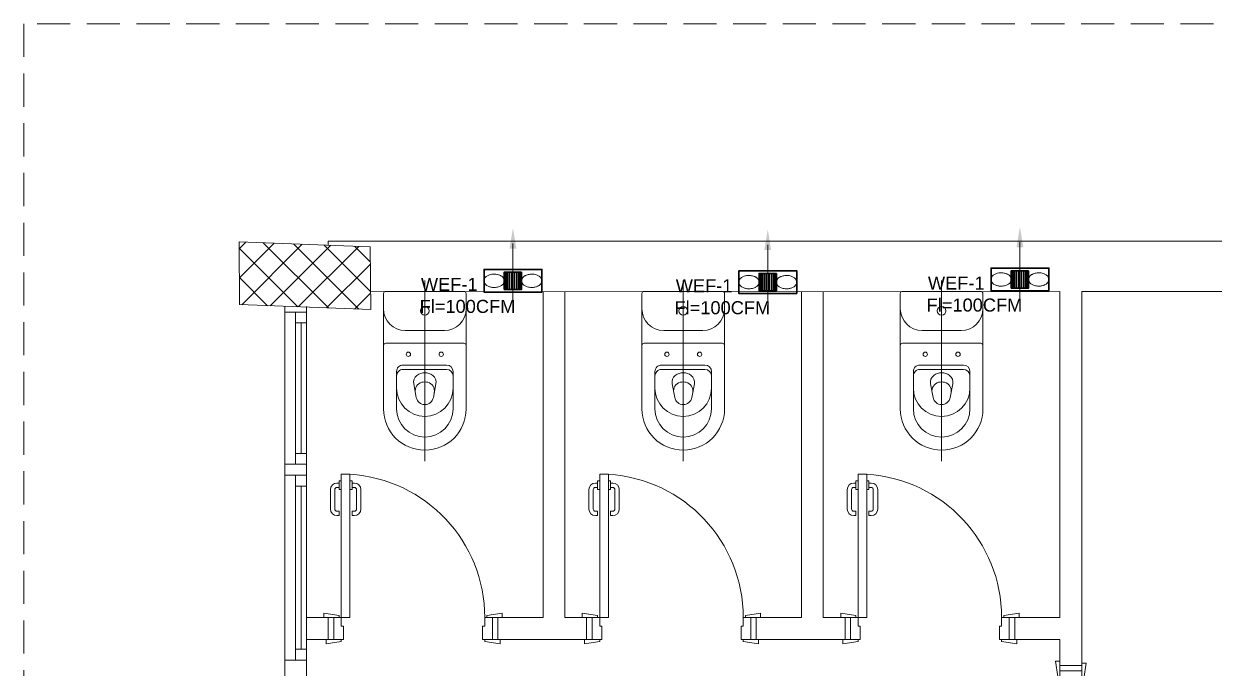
# Model space of a CAD drawing. Header units: millimetres. Extents: x -160614 to 59925, y -157025 to 0.
# Drawn here: x -74742 to -69268, y -96155 to -93193 of the extents above; entities that cross this region are included whole.
import ezdxf

# ---------------------------------------------------------------- set-up
doc = ezdxf.new("R2010")
doc.units = ezdxf.units.MM
doc.header["$LTSCALE"] = 8
doc.linetypes.add('DASHED2', pattern=[9.525, 6.35, -3.175])
doc.linetypes.add('HIDDEN', pattern=[9.525, 6.35, -3.175])
for name, color, linetype, lineweight in [('72_EGR_EQP_TAG', 9, 'Continuous', 5), ('Aluminum', 9, 'Continuous', 5), ('C-HYDR-CTCH', 9, 'Continuous', 5), ('Hatch', 9, 'Continuous', 5), ('Proj', 9, 'Continuous', 5), ('SANIT', 9, 'Continuous', 5), ('Structure', 9, 'Continuous', 5), ('Walls', 9, 'Continuous', 5), ('Wooden Joinery', 9, 'Continuous', 5)]:
    doc.layers.add(name, color=color, linetype=linetype, lineweight=lineweight)
for name, color, linetype in [('A-EXH', 1, 'Continuous'), ('MC-EX-EQPM', 2, 'Continuous'), ('MC-EX-EQPM-texts', 2, 'Continuous')]:
    doc.layers.add(name, color=color, linetype=linetype)
doc.styles.add('ARIAL', font='arial.ttf')

# ---------------------------------------------------------------- blocks, each defined once
blk = doc.blocks.new('*U156')
at = {"layer": 'MC-EX-EQPM', "lineweight": 9}
blk.add_hatch(color=15, dxfattribs=at).paths.add_polyline_path([(15.7, 160.3), (-15.7, 160.3), (0, 254.8)], flags=0)
at = {"layer": 'MC-EX-EQPM', "color": 15, "lineweight": 9}
blk.add_line((0, 183.8), (0, -132.9), dxfattribs=at)
at = {"layer": 'MC-EX-EQPM', "color": 2, "linetype": 'DASHED2', "lineweight": 30, "ltscale": 2.5}
for p, q in [((-32.6, 52.3), (-32.6, -27.5)), ((-26.4, 52.3), (-26.4, -27.5)), ((-17.2, 52.3), (-17.2, -27.5)), ((-6.9, 52.3), (-6.9, -27.5)), ((6.9, 52.3), (6.9, -27.5)), ((17.2, 52.3), (17.2, -27.5)), ((26.4, 52.3), (26.4, -27.5)), ((32.6, 52.3), (32.6, -27.5))]:
    blk.add_line(p, q, dxfattribs=at)
at = {"layer": 'MC-EX-EQPM', "color": 5, "lineweight": 30, "ltscale": 2.5}
blk.add_lwpolyline([(-133, -39.8), (133, -39.8), (133, 64.7), (-133, 64.7)], close=True, dxfattribs=at)
at = {"layer": 'MC-EX-EQPM', "color": 1, "lineweight": 30, "ltscale": 2.5}
blk.add_lwpolyline([(-39.9, 52.3), (39.9, 52.3), (39.9, -27.5), (-39.9, -27.5)], close=True, dxfattribs=at)
at = {"layer": 'MC-EX-EQPM', "color": 2, "lineweight": 9}
for points, knots in [([(-39.9, 12.4), (-39.9, 13.7), (-40, 14.9), (-40.4, 17.4), (-40.7, 18.6), (-41.5, 20.9), (-42, 22), (-43, 24), (-43.6, 25), (-44.9, 26.9), (-45.6, 27.7), (-47.4, 29.8), (-48.6, 31), (-51.1, 33), (-52.4, 34), (-55.1, 35.6), (-56.5, 36.4), (-59.4, 37.8), (-60.9, 38.4), (-65, 39.9), (-67.6, 40.7), (-73, 41.9), (-75.8, 42.3), (-81.5, 42.9), (-84.3, 43), (-90.7, 43), (-94.3, 42.7), (-101.2, 41.7), (-104.6, 40.9), (-110, 39.2), (-112.2, 38.4), (-116.4, 36.4), (-118.4, 35.3), (-121.7, 33.1), (-123.1, 32), (-125.6, 29.7), (-126.8, 28.4), (-128.8, 25.9), (-129.5, 24.7), (-130.9, 22.1), (-131.5, 20.8), (-132.4, 17.9), (-132.7, 16.4), (-133, 14), (-133, 13.2), (-133, 12.4)], [0, 0, 0, 0, 0.083152, 0.083152, 0.166304, 0.166304, 0.249457, 0.249457, 0.332609, 0.332609, 0.415761, 0.415761, 0.545395, 0.545395, 0.675028, 0.675028, 0.804662, 0.804662, 0.934296, 0.934296, 1.152782, 1.152782, 1.371268, 1.371268, 1.589754, 1.589754, 1.860357, 1.860357, 2.130959, 2.130959, 2.317705, 2.317705, 2.504451, 2.504451, 2.641391, 2.641391, 2.778331, 2.778331, 2.881554, 2.881554, 2.984776, 2.984776, 3.087999, 3.087999, 3.141593, 3.141593, 3.141593, 3.141593]), ([(-133, 12.4), (-133, 11.7), (-133, 10.9), (-132.7, 8.6), (-132.4, 7.1), (-131.5, 4.3), (-131, 2.9), (-129.6, 0.3), (-128.9, -0.9), (-127.2, -3.1), (-126.3, -4.1), (-124.4, -6), (-123.5, -6.8), (-121.4, -8.4), (-120.4, -9.1), (-117.5, -11), (-115.7, -11.9), (-111.8, -13.7), (-109.8, -14.4), (-105.7, -15.7), (-103.6, -16.2), (-99.3, -17.1), (-97.1, -17.4), (-90.1, -18.2), (-85.3, -18.3), (-77.2, -17.7), (-74, -17.2), (-67.7, -15.9), (-64.6, -15), (-59.7, -13.1), (-57.7, -12.2), (-54, -10.1), (-52.2, -9), (-49.2, -6.7), (-48, -5.6), (-45.8, -3.2), (-44.7, -1.9), (-43.1, 0.7), (-42.4, 1.9), (-41.3, 4.5), (-40.8, 5.9), (-40.2, 8.8), (-40, 10.2), (-39.9, 12), (-39.9, 12.2), (-39.9, 12.4)], [3.141593, 3.141593, 3.141593, 3.141593, 3.191222, 3.191222, 3.294445, 3.294445, 3.397668, 3.397668, 3.500891, 3.500891, 3.604114, 3.604114, 3.707337, 3.707337, 3.810559, 3.810559, 3.981855, 3.981855, 4.15315, 4.15315, 4.324446, 4.324446, 4.495741, 4.495741, 4.865323, 4.865323, 5.117184, 5.117184, 5.369044, 5.369044, 5.542485, 5.542485, 5.715925, 5.715925, 5.843378, 5.843378, 5.97083, 5.97083, 6.069787, 6.069787, 6.168745, 6.168745, 6.267702, 6.267702, 6.283185, 6.283185, 6.283185, 6.283185]), ([(39.9, 12.4), (39.9, 13.7), (40, 14.9), (40.4, 17.4), (40.7, 18.6), (41.5, 20.9), (42, 22), (43, 24), (43.6, 25), (44.9, 26.9), (45.6, 27.7), (47.4, 29.8), (48.6, 31), (51.1, 33), (52.4, 34), (55.1, 35.6), (56.5, 36.4), (59.4, 37.8), (60.9, 38.4), (65, 39.9), (67.6, 40.7), (73, 41.9), (75.8, 42.3), (81.5, 42.9), (84.3, 43), (90.7, 43), (94.3, 42.7), (101.2, 41.7), (104.6, 40.9), (110, 39.2), (112.2, 38.4), (116.4, 36.4), (118.4, 35.3), (121.7, 33.1), (123.1, 32), (125.6, 29.7), (126.8, 28.4), (128.8, 25.9), (129.5, 24.7), (130.9, 22.1), (131.5, 20.8), (132.4, 17.9), (132.7, 16.4), (133, 14), (133, 13.2), (133, 12.4)], [0, 0, 0, 0, 0.083152, 0.083152, 0.166304, 0.166304, 0.249457, 0.249457, 0.332609, 0.332609, 0.415761, 0.415761, 0.545395, 0.545395, 0.675028, 0.675028, 0.804662, 0.804662, 0.934296, 0.934296, 1.152782, 1.152782, 1.371268, 1.371268, 1.589754, 1.589754, 1.860357, 1.860357, 2.130959, 2.130959, 2.317705, 2.317705, 2.504451, 2.504451, 2.641391, 2.641391, 2.778331, 2.778331, 2.881554, 2.881554, 2.984776, 2.984776, 3.087999, 3.087999, 3.141593, 3.141593, 3.141593, 3.141593]), ([(133, 12.4), (133, 11.7), (133, 10.9), (132.7, 8.6), (132.4, 7.1), (131.5, 4.3), (131, 2.9), (129.6, 0.3), (128.9, -0.9), (127.2, -3.1), (126.3, -4.1), (124.4, -6), (123.5, -6.8), (121.4, -8.4), (120.4, -9.1), (117.5, -11), (115.7, -11.9), (111.8, -13.7), (109.8, -14.4), (105.7, -15.7), (103.6, -16.2), (99.3, -17.1), (97.1, -17.4), (90.1, -18.2), (85.3, -18.3), (77.2, -17.7), (74, -17.2), (67.7, -15.9), (64.6, -15), (59.7, -13.1), (57.7, -12.2), (54, -10.1), (52.2, -9), (49.2, -6.7), (48, -5.6), (45.8, -3.2), (44.7, -1.9), (43.1, 0.7), (42.4, 1.9), (41.3, 4.5), (40.8, 5.9), (40.2, 8.8), (40, 10.2), (39.9, 12), (39.9, 12.2), (39.9, 12.4)], [3.141593, 3.141593, 3.141593, 3.141593, 3.191222, 3.191222, 3.294445, 3.294445, 3.397668, 3.397668, 3.500891, 3.500891, 3.604114, 3.604114, 3.707337, 3.707337, 3.810559, 3.810559, 3.981855, 3.981855, 4.15315, 4.15315, 4.324446, 4.324446, 4.495741, 4.495741, 4.865323, 4.865323, 5.117184, 5.117184, 5.369044, 5.369044, 5.542485, 5.542485, 5.715925, 5.715925, 5.843378, 5.843378, 5.97083, 5.97083, 6.069787, 6.069787, 6.168745, 6.168745, 6.267702, 6.267702, 6.283185, 6.283185, 6.283185, 6.283185])]:
    blk.add_open_spline(points, degree=3, knots=knots, dxfattribs=at)
blk = doc.blocks.new('*U157')
at = {"layer": 'MC-EX-EQPM', "lineweight": 9}
blk.add_hatch(color=15, dxfattribs=at).paths.add_polyline_path([(15.7, 160.3), (-15.7, 160.3), (0, 254.8)], flags=0)
at = {"layer": 'MC-EX-EQPM', "color": 15, "lineweight": 9}
blk.add_line((0, 183.8), (0, -132.9), dxfattribs=at)
at = {"layer": 'MC-EX-EQPM', "color": 2, "linetype": 'DASHED2', "lineweight": 30, "ltscale": 2.5}
for p, q in [((-32.6, 52.3), (-32.6, -27.5)), ((-26.4, 52.3), (-26.4, -27.5)), ((-17.2, 52.3), (-17.2, -27.5)), ((-6.9, 52.3), (-6.9, -27.5)), ((6.9, 52.3), (6.9, -27.5)), ((17.2, 52.3), (17.2, -27.5)), ((26.4, 52.3), (26.4, -27.5)), ((32.6, 52.3), (32.6, -27.5))]:
    blk.add_line(p, q, dxfattribs=at)
at = {"layer": 'MC-EX-EQPM', "color": 5, "lineweight": 30, "ltscale": 2.5}
blk.add_lwpolyline([(-133, -39.8), (133, -39.8), (133, 64.7), (-133, 64.7)], close=True, dxfattribs=at)
at = {"layer": 'MC-EX-EQPM', "color": 1, "lineweight": 30, "ltscale": 2.5}
blk.add_lwpolyline([(-39.9, 52.3), (39.9, 52.3), (39.9, -27.5), (-39.9, -27.5)], close=True, dxfattribs=at)
at = {"layer": 'MC-EX-EQPM', "color": 2, "lineweight": 9}
for points, knots in [([(-39.9, 12.4), (-39.9, 13.7), (-40, 14.9), (-40.4, 17.4), (-40.7, 18.6), (-41.5, 20.9), (-42, 22), (-43, 24), (-43.6, 25), (-44.9, 26.9), (-45.6, 27.7), (-47.4, 29.8), (-48.6, 31), (-51.1, 33), (-52.4, 34), (-55.1, 35.6), (-56.5, 36.4), (-59.4, 37.8), (-60.9, 38.4), (-65, 39.9), (-67.6, 40.7), (-73, 41.9), (-75.8, 42.3), (-81.5, 42.9), (-84.3, 43), (-90.7, 43), (-94.3, 42.7), (-101.2, 41.7), (-104.6, 40.9), (-110, 39.2), (-112.2, 38.4), (-116.4, 36.4), (-118.4, 35.3), (-121.7, 33.1), (-123.1, 32), (-125.6, 29.7), (-126.8, 28.4), (-128.8, 25.9), (-129.5, 24.7), (-130.9, 22.1), (-131.5, 20.8), (-132.4, 17.9), (-132.7, 16.4), (-133, 14), (-133, 13.2), (-133, 12.4)], [0, 0, 0, 0, 0.083152, 0.083152, 0.166304, 0.166304, 0.249457, 0.249457, 0.332609, 0.332609, 0.415761, 0.415761, 0.545395, 0.545395, 0.675028, 0.675028, 0.804662, 0.804662, 0.934296, 0.934296, 1.152782, 1.152782, 1.371268, 1.371268, 1.589754, 1.589754, 1.860357, 1.860357, 2.130959, 2.130959, 2.317705, 2.317705, 2.504451, 2.504451, 2.641391, 2.641391, 2.778331, 2.778331, 2.881554, 2.881554, 2.984776, 2.984776, 3.087999, 3.087999, 3.141593, 3.141593, 3.141593, 3.141593]), ([(-133, 12.4), (-133, 11.7), (-133, 10.9), (-132.7, 8.6), (-132.4, 7.1), (-131.5, 4.3), (-131, 2.9), (-129.6, 0.3), (-128.9, -0.9), (-127.2, -3.1), (-126.3, -4.1), (-124.4, -6), (-123.5, -6.8), (-121.4, -8.4), (-120.4, -9.1), (-117.5, -11), (-115.7, -11.9), (-111.8, -13.7), (-109.8, -14.4), (-105.7, -15.7), (-103.6, -16.2), (-99.3, -17.1), (-97.1, -17.4), (-90.1, -18.2), (-85.3, -18.3), (-77.2, -17.7), (-74, -17.2), (-67.7, -15.9), (-64.6, -15), (-59.7, -13.1), (-57.7, -12.2), (-54, -10.1), (-52.2, -9), (-49.2, -6.7), (-48, -5.6), (-45.8, -3.2), (-44.7, -1.9), (-43.1, 0.7), (-42.4, 1.9), (-41.3, 4.5), (-40.8, 5.9), (-40.2, 8.8), (-40, 10.2), (-39.9, 12), (-39.9, 12.2), (-39.9, 12.4)], [3.141593, 3.141593, 3.141593, 3.141593, 3.191222, 3.191222, 3.294445, 3.294445, 3.397668, 3.397668, 3.500891, 3.500891, 3.604114, 3.604114, 3.707337, 3.707337, 3.810559, 3.810559, 3.981855, 3.981855, 4.15315, 4.15315, 4.324446, 4.324446, 4.495741, 4.495741, 4.865323, 4.865323, 5.117184, 5.117184, 5.369044, 5.369044, 5.542485, 5.542485, 5.715925, 5.715925, 5.843378, 5.843378, 5.97083, 5.97083, 6.069787, 6.069787, 6.168745, 6.168745, 6.267702, 6.267702, 6.283185, 6.283185, 6.283185, 6.283185]), ([(39.9, 12.4), (39.9, 13.7), (40, 14.9), (40.4, 17.4), (40.7, 18.6), (41.5, 20.9), (42, 22), (43, 24), (43.6, 25), (44.9, 26.9), (45.6, 27.7), (47.4, 29.8), (48.6, 31), (51.1, 33), (52.4, 34), (55.1, 35.6), (56.5, 36.4), (59.4, 37.8), (60.9, 38.4), (65, 39.9), (67.6, 40.7), (73, 41.9), (75.8, 42.3), (81.5, 42.9), (84.3, 43), (90.7, 43), (94.3, 42.7), (101.2, 41.7), (104.6, 40.9), (110, 39.2), (112.2, 38.4), (116.4, 36.4), (118.4, 35.3), (121.7, 33.1), (123.1, 32), (125.6, 29.7), (126.8, 28.4), (128.8, 25.9), (129.5, 24.7), (130.9, 22.1), (131.5, 20.8), (132.4, 17.9), (132.7, 16.4), (133, 14), (133, 13.2), (133, 12.4)], [0, 0, 0, 0, 0.083152, 0.083152, 0.166304, 0.166304, 0.249457, 0.249457, 0.332609, 0.332609, 0.415761, 0.415761, 0.545395, 0.545395, 0.675028, 0.675028, 0.804662, 0.804662, 0.934296, 0.934296, 1.152782, 1.152782, 1.371268, 1.371268, 1.589754, 1.589754, 1.860357, 1.860357, 2.130959, 2.130959, 2.317705, 2.317705, 2.504451, 2.504451, 2.641391, 2.641391, 2.778331, 2.778331, 2.881554, 2.881554, 2.984776, 2.984776, 3.087999, 3.087999, 3.141593, 3.141593, 3.141593, 3.141593]), ([(133, 12.4), (133, 11.7), (133, 10.9), (132.7, 8.6), (132.4, 7.1), (131.5, 4.3), (131, 2.9), (129.6, 0.3), (128.9, -0.9), (127.2, -3.1), (126.3, -4.1), (124.4, -6), (123.5, -6.8), (121.4, -8.4), (120.4, -9.1), (117.5, -11), (115.7, -11.9), (111.8, -13.7), (109.8, -14.4), (105.7, -15.7), (103.6, -16.2), (99.3, -17.1), (97.1, -17.4), (90.1, -18.2), (85.3, -18.3), (77.2, -17.7), (74, -17.2), (67.7, -15.9), (64.6, -15), (59.7, -13.1), (57.7, -12.2), (54, -10.1), (52.2, -9), (49.2, -6.7), (48, -5.6), (45.8, -3.2), (44.7, -1.9), (43.1, 0.7), (42.4, 1.9), (41.3, 4.5), (40.8, 5.9), (40.2, 8.8), (40, 10.2), (39.9, 12), (39.9, 12.2), (39.9, 12.4)], [3.141593, 3.141593, 3.141593, 3.141593, 3.191222, 3.191222, 3.294445, 3.294445, 3.397668, 3.397668, 3.500891, 3.500891, 3.604114, 3.604114, 3.707337, 3.707337, 3.810559, 3.810559, 3.981855, 3.981855, 4.15315, 4.15315, 4.324446, 4.324446, 4.495741, 4.495741, 4.865323, 4.865323, 5.117184, 5.117184, 5.369044, 5.369044, 5.542485, 5.542485, 5.715925, 5.715925, 5.843378, 5.843378, 5.97083, 5.97083, 6.069787, 6.069787, 6.168745, 6.168745, 6.267702, 6.267702, 6.283185, 6.283185, 6.283185, 6.283185])]:
    blk.add_open_spline(points, degree=3, knots=knots, dxfattribs=at)
blk = doc.blocks.new('*U158')
at = {"layer": 'MC-EX-EQPM', "lineweight": 9}
blk.add_hatch(color=15, dxfattribs=at).paths.add_polyline_path([(15.7, 160.3), (-15.7, 160.3), (0, 254.8)], flags=0)
at = {"layer": 'MC-EX-EQPM', "color": 15, "lineweight": 9}
blk.add_line((0, 183.8), (0, -132.9), dxfattribs=at)
at = {"layer": 'MC-EX-EQPM', "color": 2, "linetype": 'DASHED2', "lineweight": 30, "ltscale": 2.5}
for p, q in [((-32.6, 52.3), (-32.6, -27.5)), ((-26.4, 52.3), (-26.4, -27.5)), ((-17.2, 52.3), (-17.2, -27.5)), ((-6.9, 52.3), (-6.9, -27.5)), ((6.9, 52.3), (6.9, -27.5)), ((17.2, 52.3), (17.2, -27.5)), ((26.4, 52.3), (26.4, -27.5)), ((32.6, 52.3), (32.6, -27.5))]:
    blk.add_line(p, q, dxfattribs=at)
at = {"layer": 'MC-EX-EQPM', "color": 5, "lineweight": 30, "ltscale": 2.5}
blk.add_lwpolyline([(-133, -39.8), (133, -39.8), (133, 64.7), (-133, 64.7)], close=True, dxfattribs=at)
at = {"layer": 'MC-EX-EQPM', "color": 1, "lineweight": 30, "ltscale": 2.5}
blk.add_lwpolyline([(-39.9, 52.3), (39.9, 52.3), (39.9, -27.5), (-39.9, -27.5)], close=True, dxfattribs=at)
at = {"layer": 'MC-EX-EQPM', "color": 2, "lineweight": 9}
for points, knots in [([(-39.9, 12.4), (-39.9, 13.7), (-40, 14.9), (-40.4, 17.4), (-40.7, 18.6), (-41.5, 20.9), (-42, 22), (-43, 24), (-43.6, 25), (-44.9, 26.9), (-45.6, 27.7), (-47.4, 29.8), (-48.6, 31), (-51.1, 33), (-52.4, 34), (-55.1, 35.6), (-56.5, 36.4), (-59.4, 37.8), (-60.9, 38.4), (-65, 39.9), (-67.6, 40.7), (-73, 41.9), (-75.8, 42.3), (-81.5, 42.9), (-84.3, 43), (-90.7, 43), (-94.3, 42.7), (-101.2, 41.7), (-104.6, 40.9), (-110, 39.2), (-112.2, 38.4), (-116.4, 36.4), (-118.4, 35.3), (-121.7, 33.1), (-123.1, 32), (-125.6, 29.7), (-126.8, 28.4), (-128.8, 25.9), (-129.5, 24.7), (-130.9, 22.1), (-131.5, 20.8), (-132.4, 17.9), (-132.7, 16.4), (-133, 14), (-133, 13.2), (-133, 12.4)], [0, 0, 0, 0, 0.083152, 0.083152, 0.166304, 0.166304, 0.249457, 0.249457, 0.332609, 0.332609, 0.415761, 0.415761, 0.545395, 0.545395, 0.675028, 0.675028, 0.804662, 0.804662, 0.934296, 0.934296, 1.152782, 1.152782, 1.371268, 1.371268, 1.589754, 1.589754, 1.860357, 1.860357, 2.130959, 2.130959, 2.317705, 2.317705, 2.504451, 2.504451, 2.641391, 2.641391, 2.778331, 2.778331, 2.881554, 2.881554, 2.984776, 2.984776, 3.087999, 3.087999, 3.141593, 3.141593, 3.141593, 3.141593]), ([(-133, 12.4), (-133, 11.7), (-133, 10.9), (-132.7, 8.6), (-132.4, 7.1), (-131.5, 4.3), (-131, 2.9), (-129.6, 0.3), (-128.9, -0.9), (-127.2, -3.1), (-126.3, -4.1), (-124.4, -6), (-123.5, -6.8), (-121.4, -8.4), (-120.4, -9.1), (-117.5, -11), (-115.7, -11.9), (-111.8, -13.7), (-109.8, -14.4), (-105.7, -15.7), (-103.6, -16.2), (-99.3, -17.1), (-97.1, -17.4), (-90.1, -18.2), (-85.3, -18.3), (-77.2, -17.7), (-74, -17.2), (-67.7, -15.9), (-64.6, -15), (-59.7, -13.1), (-57.7, -12.2), (-54, -10.1), (-52.2, -9), (-49.2, -6.7), (-48, -5.6), (-45.8, -3.2), (-44.7, -1.9), (-43.1, 0.7), (-42.4, 1.9), (-41.3, 4.5), (-40.8, 5.9), (-40.2, 8.8), (-40, 10.2), (-39.9, 12), (-39.9, 12.2), (-39.9, 12.4)], [3.141593, 3.141593, 3.141593, 3.141593, 3.191222, 3.191222, 3.294445, 3.294445, 3.397668, 3.397668, 3.500891, 3.500891, 3.604114, 3.604114, 3.707337, 3.707337, 3.810559, 3.810559, 3.981855, 3.981855, 4.15315, 4.15315, 4.324446, 4.324446, 4.495741, 4.495741, 4.865323, 4.865323, 5.117184, 5.117184, 5.369044, 5.369044, 5.542485, 5.542485, 5.715925, 5.715925, 5.843378, 5.843378, 5.97083, 5.97083, 6.069787, 6.069787, 6.168745, 6.168745, 6.267702, 6.267702, 6.283185, 6.283185, 6.283185, 6.283185]), ([(39.9, 12.4), (39.9, 13.7), (40, 14.9), (40.4, 17.4), (40.7, 18.6), (41.5, 20.9), (42, 22), (43, 24), (43.6, 25), (44.9, 26.9), (45.6, 27.7), (47.4, 29.8), (48.6, 31), (51.1, 33), (52.4, 34), (55.1, 35.6), (56.5, 36.4), (59.4, 37.8), (60.9, 38.4), (65, 39.9), (67.6, 40.7), (73, 41.9), (75.8, 42.3), (81.5, 42.9), (84.3, 43), (90.7, 43), (94.3, 42.7), (101.2, 41.7), (104.6, 40.9), (110, 39.2), (112.2, 38.4), (116.4, 36.4), (118.4, 35.3), (121.7, 33.1), (123.1, 32), (125.6, 29.7), (126.8, 28.4), (128.8, 25.9), (129.5, 24.7), (130.9, 22.1), (131.5, 20.8), (132.4, 17.9), (132.7, 16.4), (133, 14), (133, 13.2), (133, 12.4)], [0, 0, 0, 0, 0.083152, 0.083152, 0.166304, 0.166304, 0.249457, 0.249457, 0.332609, 0.332609, 0.415761, 0.415761, 0.545395, 0.545395, 0.675028, 0.675028, 0.804662, 0.804662, 0.934296, 0.934296, 1.152782, 1.152782, 1.371268, 1.371268, 1.589754, 1.589754, 1.860357, 1.860357, 2.130959, 2.130959, 2.317705, 2.317705, 2.504451, 2.504451, 2.641391, 2.641391, 2.778331, 2.778331, 2.881554, 2.881554, 2.984776, 2.984776, 3.087999, 3.087999, 3.141593, 3.141593, 3.141593, 3.141593]), ([(133, 12.4), (133, 11.7), (133, 10.9), (132.7, 8.6), (132.4, 7.1), (131.5, 4.3), (131, 2.9), (129.6, 0.3), (128.9, -0.9), (127.2, -3.1), (126.3, -4.1), (124.4, -6), (123.5, -6.8), (121.4, -8.4), (120.4, -9.1), (117.5, -11), (115.7, -11.9), (111.8, -13.7), (109.8, -14.4), (105.7, -15.7), (103.6, -16.2), (99.3, -17.1), (97.1, -17.4), (90.1, -18.2), (85.3, -18.3), (77.2, -17.7), (74, -17.2), (67.7, -15.9), (64.6, -15), (59.7, -13.1), (57.7, -12.2), (54, -10.1), (52.2, -9), (49.2, -6.7), (48, -5.6), (45.8, -3.2), (44.7, -1.9), (43.1, 0.7), (42.4, 1.9), (41.3, 4.5), (40.8, 5.9), (40.2, 8.8), (40, 10.2), (39.9, 12), (39.9, 12.2), (39.9, 12.4)], [3.141593, 3.141593, 3.141593, 3.141593, 3.191222, 3.191222, 3.294445, 3.294445, 3.397668, 3.397668, 3.500891, 3.500891, 3.604114, 3.604114, 3.707337, 3.707337, 3.810559, 3.810559, 3.981855, 3.981855, 4.15315, 4.15315, 4.324446, 4.324446, 4.495741, 4.495741, 4.865323, 4.865323, 5.117184, 5.117184, 5.369044, 5.369044, 5.542485, 5.542485, 5.715925, 5.715925, 5.843378, 5.843378, 5.97083, 5.97083, 6.069787, 6.069787, 6.168745, 6.168745, 6.267702, 6.267702, 6.283185, 6.283185, 6.283185, 6.283185])]:
    blk.add_open_spline(points, degree=3, knots=knots, dxfattribs=at)
blk = doc.blocks.new('*U153')
at = {"layer": 'MC-EX-EQPM', "lineweight": 9}
blk.add_hatch(color=15, dxfattribs=at).paths.add_polyline_path([(15.7, 160.3), (-15.7, 160.3), (0, 254.8)], flags=0)
at = {"layer": 'MC-EX-EQPM', "color": 15, "lineweight": 9}
blk.add_line((0, 183.8), (0, -132.9), dxfattribs=at)
at = {"layer": 'MC-EX-EQPM', "color": 2, "linetype": 'DASHED2', "lineweight": 30, "ltscale": 2.5}
for p, q in [((-32.6, 52.3), (-32.6, -27.5)), ((-26.4, 52.3), (-26.4, -27.5)), ((-17.2, 52.3), (-17.2, -27.5)), ((-6.9, 52.3), (-6.9, -27.5)), ((6.9, 52.3), (6.9, -27.5)), ((17.2, 52.3), (17.2, -27.5)), ((26.4, 52.3), (26.4, -27.5)), ((32.6, 52.3), (32.6, -27.5))]:
    blk.add_line(p, q, dxfattribs=at)
at = {"layer": 'MC-EX-EQPM', "color": 5, "lineweight": 30, "ltscale": 2.5}
blk.add_lwpolyline([(-133, -39.8), (133, -39.8), (133, 64.7), (-133, 64.7)], close=True, dxfattribs=at)
at = {"layer": 'MC-EX-EQPM', "color": 1, "lineweight": 30, "ltscale": 2.5}
blk.add_lwpolyline([(-39.9, 52.3), (39.9, 52.3), (39.9, -27.5), (-39.9, -27.5)], close=True, dxfattribs=at)
at = {"layer": 'MC-EX-EQPM', "color": 2, "lineweight": 9}
for points, knots in [([(-39.9, 12.4), (-39.9, 13.7), (-40, 14.9), (-40.4, 17.4), (-40.7, 18.6), (-41.5, 20.9), (-42, 22), (-43, 24), (-43.6, 25), (-44.9, 26.9), (-45.6, 27.7), (-47.4, 29.8), (-48.6, 31), (-51.1, 33), (-52.4, 34), (-55.1, 35.6), (-56.5, 36.4), (-59.4, 37.8), (-60.9, 38.4), (-65, 39.9), (-67.6, 40.7), (-73, 41.9), (-75.8, 42.3), (-81.5, 42.9), (-84.3, 43), (-90.7, 43), (-94.3, 42.7), (-101.2, 41.7), (-104.6, 40.9), (-110, 39.2), (-112.2, 38.4), (-116.4, 36.4), (-118.4, 35.3), (-121.7, 33.1), (-123.1, 32), (-125.6, 29.7), (-126.8, 28.4), (-128.8, 25.9), (-129.5, 24.7), (-130.9, 22.1), (-131.5, 20.8), (-132.4, 17.9), (-132.7, 16.4), (-133, 14), (-133, 13.2), (-133, 12.4)], [0, 0, 0, 0, 0.083152, 0.083152, 0.166304, 0.166304, 0.249457, 0.249457, 0.332609, 0.332609, 0.415761, 0.415761, 0.545395, 0.545395, 0.675028, 0.675028, 0.804662, 0.804662, 0.934296, 0.934296, 1.152782, 1.152782, 1.371268, 1.371268, 1.589754, 1.589754, 1.860357, 1.860357, 2.130959, 2.130959, 2.317705, 2.317705, 2.504451, 2.504451, 2.641391, 2.641391, 2.778331, 2.778331, 2.881554, 2.881554, 2.984776, 2.984776, 3.087999, 3.087999, 3.141593, 3.141593, 3.141593, 3.141593]), ([(-133, 12.4), (-133, 11.7), (-133, 10.9), (-132.7, 8.6), (-132.4, 7.1), (-131.5, 4.3), (-131, 2.9), (-129.6, 0.3), (-128.9, -0.9), (-127.2, -3.1), (-126.3, -4.1), (-124.4, -6), (-123.5, -6.8), (-121.4, -8.4), (-120.4, -9.1), (-117.5, -11), (-115.7, -11.9), (-111.8, -13.7), (-109.8, -14.4), (-105.7, -15.7), (-103.6, -16.2), (-99.3, -17.1), (-97.1, -17.4), (-90.1, -18.2), (-85.3, -18.3), (-77.2, -17.7), (-74, -17.2), (-67.7, -15.9), (-64.6, -15), (-59.7, -13.1), (-57.7, -12.2), (-54, -10.1), (-52.2, -9), (-49.2, -6.7), (-48, -5.6), (-45.8, -3.2), (-44.7, -1.9), (-43.1, 0.7), (-42.4, 1.9), (-41.3, 4.5), (-40.8, 5.9), (-40.2, 8.8), (-40, 10.2), (-39.9, 12), (-39.9, 12.2), (-39.9, 12.4)], [3.141593, 3.141593, 3.141593, 3.141593, 3.191222, 3.191222, 3.294445, 3.294445, 3.397668, 3.397668, 3.500891, 3.500891, 3.604114, 3.604114, 3.707337, 3.707337, 3.810559, 3.810559, 3.981855, 3.981855, 4.15315, 4.15315, 4.324446, 4.324446, 4.495741, 4.495741, 4.865323, 4.865323, 5.117184, 5.117184, 5.369044, 5.369044, 5.542485, 5.542485, 5.715925, 5.715925, 5.843378, 5.843378, 5.97083, 5.97083, 6.069787, 6.069787, 6.168745, 6.168745, 6.267702, 6.267702, 6.283185, 6.283185, 6.283185, 6.283185]), ([(39.9, 12.4), (39.9, 13.7), (40, 14.9), (40.4, 17.4), (40.7, 18.6), (41.5, 20.9), (42, 22), (43, 24), (43.6, 25), (44.9, 26.9), (45.6, 27.7), (47.4, 29.8), (48.6, 31), (51.1, 33), (52.4, 34), (55.1, 35.6), (56.5, 36.4), (59.4, 37.8), (60.9, 38.4), (65, 39.9), (67.6, 40.7), (73, 41.9), (75.8, 42.3), (81.5, 42.9), (84.3, 43), (90.7, 43), (94.3, 42.7), (101.2, 41.7), (104.6, 40.9), (110, 39.2), (112.2, 38.4), (116.4, 36.4), (118.4, 35.3), (121.7, 33.1), (123.1, 32), (125.6, 29.7), (126.8, 28.4), (128.8, 25.9), (129.5, 24.7), (130.9, 22.1), (131.5, 20.8), (132.4, 17.9), (132.7, 16.4), (133, 14), (133, 13.2), (133, 12.4)], [0, 0, 0, 0, 0.083152, 0.083152, 0.166304, 0.166304, 0.249457, 0.249457, 0.332609, 0.332609, 0.415761, 0.415761, 0.545395, 0.545395, 0.675028, 0.675028, 0.804662, 0.804662, 0.934296, 0.934296, 1.152782, 1.152782, 1.371268, 1.371268, 1.589754, 1.589754, 1.860357, 1.860357, 2.130959, 2.130959, 2.317705, 2.317705, 2.504451, 2.504451, 2.641391, 2.641391, 2.778331, 2.778331, 2.881554, 2.881554, 2.984776, 2.984776, 3.087999, 3.087999, 3.141593, 3.141593, 3.141593, 3.141593]), ([(133, 12.4), (133, 11.7), (133, 10.9), (132.7, 8.6), (132.4, 7.1), (131.5, 4.3), (131, 2.9), (129.6, 0.3), (128.9, -0.9), (127.2, -3.1), (126.3, -4.1), (124.4, -6), (123.5, -6.8), (121.4, -8.4), (120.4, -9.1), (117.5, -11), (115.7, -11.9), (111.8, -13.7), (109.8, -14.4), (105.7, -15.7), (103.6, -16.2), (99.3, -17.1), (97.1, -17.4), (90.1, -18.2), (85.3, -18.3), (77.2, -17.7), (74, -17.2), (67.7, -15.9), (64.6, -15), (59.7, -13.1), (57.7, -12.2), (54, -10.1), (52.2, -9), (49.2, -6.7), (48, -5.6), (45.8, -3.2), (44.7, -1.9), (43.1, 0.7), (42.4, 1.9), (41.3, 4.5), (40.8, 5.9), (40.2, 8.8), (40, 10.2), (39.9, 12), (39.9, 12.2), (39.9, 12.4)], [3.141593, 3.141593, 3.141593, 3.141593, 3.191222, 3.191222, 3.294445, 3.294445, 3.397668, 3.397668, 3.500891, 3.500891, 3.604114, 3.604114, 3.707337, 3.707337, 3.810559, 3.810559, 3.981855, 3.981855, 4.15315, 4.15315, 4.324446, 4.324446, 4.495741, 4.495741, 4.865323, 4.865323, 5.117184, 5.117184, 5.369044, 5.369044, 5.542485, 5.542485, 5.715925, 5.715925, 5.843378, 5.843378, 5.97083, 5.97083, 6.069787, 6.069787, 6.168745, 6.168745, 6.267702, 6.267702, 6.283185, 6.283185, 6.283185, 6.283185])]:
    blk.add_open_spline(points, degree=3, knots=knots, dxfattribs=at)
blk = doc.blocks.new('HVACFF')
at = {"layer": 'MC-EX-EQPM', "xscale": -1}
for p in [(-72493, -94386.5), (-72493, -94386.5), (-71321.1, -94392.7), (-71321.1, -94392.7), (-70161.5, -94380.4), (-70161.5, -94380.4)]:
    blk.add_blockref('*U153', p, dxfattribs=at)
at = {"layer": 'MC-EX-EQPM-texts', "lineweight": 15, "style": 'ARIAL'}
for s, p in [('WEF-1', (-72916.2, -94420.6)), ('WEF-1', (-72916.2, -94420.6)), ('WEF-1', (-71744.3, -94426.8)), ('WEF-1', (-71744.3, -94426.8)), ('WEF-1', (-70584.7, -94414.5)), ('WEF-1', (-70584.7, -94414.5)), ('Fl=100CFM', (-72922, -94521.7)), ('Fl=100CFM', (-72922, -94521.7)), ('Fl=100CFM', (-71750.1, -94527.8)), ('Fl=100CFM', (-71750.1, -94527.8)), ('Fl=100CFM', (-70590.6, -94515.5)), ('Fl=100CFM', (-70590.6, -94515.5))]:
    blk.add_text(s, height=60, dxfattribs=at).set_placement(p)
blk = doc.blocks.new('A$C72370EFE')
at = {"layer": 'Wooden Joinery'}
for p, q in [((-0.01, -0.04), (-0.02, -0.04)), ((-0.01, -0.03), (-0.01, -0.07)), ((0, -0.03), (-0.01, -0.03)), ((0.04, -0.03), (0.05, -0.03)), ((0.05, -0.03), (0.05, -0.07)), ((0.05, -0.04), (0.06, -0.04)), ((-0.05, -0.07), (-0.05, -0.16)), ((-0.03, -0.07), (-0.03, -0.16)), ((-0.01, -0.06), (-0.02, -0.06)), ((0, -0.07), (-0.01, -0.07)), ((0.04, -0.07), (0.05, -0.07)), ((0.05, -0.06), (0.06, -0.06)), ((0.07, -0.07), (0.07, -0.16)), ((0.09, -0.07), (0.09, -0.16)), ((-0.01, -0.17), (-0.02, -0.17)), ((-0.01, -0.19), (-0.02, -0.19)), ((-0.01, -0.17), (-0.01, -0.19)), ((0.05, -0.17), (0.06, -0.17)), ((0.05, -0.17), (0.05, -0.19)), ((0.05, -0.19), (0.06, -0.19))]:
    blk.add_line(p, q, dxfattribs=at)
for centre, radius, start, end in [((-0.02, -0.07), 0.03, 90, 180), ((0.06, -0.07), 0.03, 0, 90), ((-0.02, -0.07), 0.01, 90, 180), ((0.06, -0.07), 0.01, 0, 90), ((-0.02, -0.16), 0.03, 180, 270), ((-0.02, -0.16), 0.01, 180, 270), ((0.06, -0.16), 0.01, 270, 0), ((0.06, -0.16), 0.03, 270, 0)]:
    blk.add_arc(centre, radius, start, end, dxfattribs=at)
blk = doc.blocks.new('A$C268A7CF0')
at = {"layer": 'Wooden Joinery'}
for points in [[(80, 758.8), (80, 768.8), (10, 778.8), (10, 758.8)], [(740, 758.8), (740, 768.8), (810, 778.8), (810, 758.8)], [(70, 658.8), (70, 648.8), (0, 638.8), (0, 658.8)], [(120, 658.8), (120, 0), (80, 0), (80, 658.8)], [(750, 658.8), (750, 648.8), (820, 638.8), (820, 658.8)]]:
    blk.add_lwpolyline(points, close=True, dxfattribs=at)
for points in [[(45, 658.8), (45, 758.8), (20, 758.8), (20, 658.8), (45, 658.8)], [(45, 658.8), (80, 658.8), (80, 698.8), (90, 698.8), (90, 758.8), (45, 758.8), (45, 658.8)], [(775, 658.8), (740, 658.8), (740, 698.8), (730, 698.8), (730, 758.8), (775, 758.8), (775, 658.8)], [(775, 658.8), (775, 758.8), (800, 758.8), (800, 658.8), (775, 658.8)]]:
    blk.add_lwpolyline(points, dxfattribs=at)
blk.add_arc((80, 658.8), 660, 273.4748, 0, dxfattribs=at)
at = {"layer": 'Wooden Joinery', "xscale": 999.9999999998854, "yscale": 999.9999999998854, "zscale": 999.9999999998854, "rotation": 180}
blk.add_blockref('A$C72370EFE', (120, 0), dxfattribs=at)
blk = doc.blocks.new('A$C5FCA3E6B')
at = {"layer": 'Wooden Joinery'}
for points in [[(80, 858.9), (80, 868.9), (10, 878.9), (10, 858.9)], [(840, 858.9), (840, 868.9), (910, 878.9), (910, 858.9)], [(70, 758.9), (70, 748.9), (0, 738.9), (0, 758.9)], [(120, 758.9), (120, 0), (80, 0), (80, 758.9)], [(850, 758.9), (850, 748.9), (920, 738.9), (920, 758.9)]]:
    blk.add_lwpolyline(points, close=True, dxfattribs=at)
for points in [[(45, 758.9), (45, 858.9), (20, 858.9), (20, 758.9), (45, 758.9)], [(45, 758.9), (80, 758.9), (80, 798.9), (90, 798.9), (90, 858.9), (45, 858.9), (45, 758.9)], [(875, 758.9), (840, 758.9), (840, 798.9), (830, 798.9), (830, 858.9), (875, 858.9), (875, 758.9)], [(875, 758.9), (875, 858.9), (900, 858.9), (900, 758.9), (875, 758.9)]]:
    blk.add_lwpolyline(points, dxfattribs=at)
blk.add_arc((80, 758.9), 760, 273.0171, 0, dxfattribs=at)
at = {"layer": 'Wooden Joinery', "xscale": 999.9999999998854, "yscale": 999.9999999998854, "zscale": 999.9999999998854, "rotation": 180}
blk.add_blockref('A$C72370EFE', (120, 0), dxfattribs=at)
blk = doc.blocks.new('A$C47696aed')
at = {"layer": 'Hatch'}
h = blk.add_hatch(dxfattribs=at)
h.set_pattern_fill('ANSI37', color=256, scale=30)
h.paths.add_polyline_path([(50952.7, 21917.9), (50348.7, 21909.7), (50352.6, 21621.3), (50956.6, 21629.5)])
h.paths.add_polyline_path([(43791.9, 21910.1), (43208.4, 21904.7), (43188.5, 21613.3), (43772, 21618.7)])
h.paths.add_polyline_path([(29414.9, 21902.8), (28815.8, 21898.7), (28810.1, 21605.6), (29409.2, 21609.7)])
h.paths.add_polyline_path([(36600.2, 21904.9), (35999, 21897.4), (35990.7, 21611.8), (36591.9, 21619.3)])
h.paths.add_polyline_path([(22195.7, 21912), (21589.3, 21890.2), (21603.8, 21597.6), (22210.2, 21619.5)])
h.paths.add_polyline_path([(15459.1, 21901.7), (14237.2, 21925.6), (14230.7, 21629.5), (15452.7, 21605.5)])
h.paths.add_polyline_path([(15473.2, 14701.6), (14258.2, 14685.8), (14244.7, 14393.4), (15459.7, 14409.1)])
h.paths.add_polyline_path([(15447.1, 7508.4), (14244, 7492.4), (14238.3, 7199.4), (15441.4, 7215.3)])
h.paths.add_polyline_path([(15465.6, 309.7), (14269, 298.3), (14271.8, 3.8), (15468.5, 15.2)])
h.paths.add_polyline_path([(7830.6, 311.8), (7227.1, 308.1), (7237.7, 22.6), (7841.3, 26.3)])
h.paths.add_polyline_path([(7815.2, 7509.8), (7218.4, 7511.4), (7218.2, 7210.2), (7815.1, 7208.6)])
h.paths.add_polyline_path([(7825.1, 14699.4), (7205.8, 14700.6), (7195.2, 14397.6), (7814.5, 14396.4)])
h.paths.add_polyline_path([(7801.7, 21878.7), (7201.1, 21893.2), (7197.5, 21603.6), (7798.1, 21589.1)])
h.paths.add_polyline_path([(602.6, 21876.9), (0, 21899.6), (1.9, 21611.2), (604.5, 21588.5)])
h.paths.add_polyline_path([(610.4, 7498.6), (8.3, 7491.6), (11.7, 7200), (613.7, 7206.9)])
h.paths.add_polyline_path([(627.9, 303.9), (29.5, 302.9), (34.3, 2.3), (632.7, 3.3)])
h.paths.add_polyline_path([(22214.6, 317.2), (21608.9, 304.3), (21614.6, 3.1), (22220.3, 16)])
h.paths.add_polyline_path([(22208.1, 7509.7), (21613.7, 7492.1), (21615.8, 7195.5), (22210.2, 7213.1)])
h.paths.add_polyline_path([(22199.3, 14717.7), (21600.4, 14710), (21604.4, 14409.9), (22203.4, 14417.6)])
h.paths.add_polyline_path([(29399.7, 14702.4), (28797.7, 14707.1), (28802, 14415), (29403.9, 14410.3)])
h.paths.add_polyline_path([(29403.4, 7519.8), (28799.6, 7502.2), (28813, 7202.1), (29413.1, 7223.2)])
h.paths.add_polyline_path([(29419.5, 303.8), (28815.7, 310.4), (28813.3, 24.7), (29417.2, 18.1)])
h.paths.add_polyline_path([(36618, 314.2), (36020.7, 299.7), (36029.7, 0), (36627, 14.6)])
h.paths.add_polyline_path([(36610.7, 7502.6), (36009.5, 7504.5), (36010.6, 7207.3), (36611.9, 7205.4)])
h.paths.add_polyline_path([(36574.3, 14706.4), (35993.4, 14711.1), (36013.1, 14421.3), (36594, 14416.6)])
h.paths.add_polyline_path([(43777.6, 14705.7), (43180, 14719.4), (43182, 14427.5), (43779.6, 14413.8)])
h.paths.add_polyline_path([(43778.6, 7507.1), (43210.2, 7499.5), (43212, 7205.4), (43780.5, 7213)])
h.paths.add_polyline_path([(43815.7, 310), (43210.4, 307.3), (43211.8, 2.8), (43817, 5.4)])
h.paths.add_polyline_path([(50989.9, 309.5), (50401.9, 325.5), (50388.7, 18.3), (50976.7, 2.3)])
h.paths.add_polyline_path([(50974.1, 7508.9), (50370.9, 7510), (50368.9, 7213.4), (50972.2, 7212.3)])
at = {"layer": 'C-HYDR-CTCH', "color": 4, "flags": 128}
blk.add_lwpolyline([(1.9, 21611.2), (604.5, 21588.5), (602.6, 21876.9), (0, 21899.6), (1.9, 21611.2)], dxfattribs=at)
blk = doc.blocks.new('WC manta')
at = {"layer": 'SANIT'}
for p, q in [((-0.13, 0.18), (-0.13, -0.18)), ((-0.12, 0.19), (0.41, 0.19)), ((0.109, 0.18), (0.109, -0.18)), ((0.239, 0.13), (0.41, 0.13)), ((0.05, 0.09), (0.05, -0.09)), ((0.209, 0.1), (0.209, -0.1)), ((0.229, 0.1), (0.229, -0.1)), ((-0.18, 0), (0.65, 0)), ((0.2955, 0.051), (0.3581, 0.0393)), ((0.2955, -0.051), (0.3581, -0.0393)), ((0.239, -0.13), (0.41, -0.13)), ((-0.12, -0.19), (0.41, -0.19))]:
    blk.add_line(p, q, dxfattribs=at)
for centre, radius in [((0.159, 0.0752), 0.01), ((-0.04, 0), 0.02), ((0.159, -0.0753), 0.01)]:
    blk.add_circle(centre, radius, dxfattribs=at)
for centre, radius, start, end in [((-0.12, 0.18), 0.01, 90, 180), ((-0.05, 0.09), 0.1, 0, 90), ((0.119, 0.18), 0.01, 90, 180), ((0.41, 0), 0.19, 270, 90), ((0.239, 0.1), 0.03, 90, 180), ((0.259, 0.1), 0.03, 90, 180), ((0.3147, 0), 0.13, 270, 90), ((0.41, 0), 0.13, 270, 90), ((0.3029, 0), 0.0588, 141.525, 218.475), ((0.2882, 0.0117), 0.04, 79.4289, 141.525), ((0.3454, 0), 0.0588, 166.4176, 193.5824), ((0.3271, 0.0044), 0.04, 79.4289, 166.4176), ((0.3507, 0), 0.04, 280.5711, 79.4289), ((0.2882, -0.0117), 0.04, 218.475, 280.5711), ((0.3271, -0.0044), 0.04, 193.5824, 280.5711), ((-0.05, -0.09), 0.1, 270, 0), ((0.239, -0.1), 0.03, 180, 270), ((0.259, -0.1), 0.03, 180, 270), ((-0.12, -0.18), 0.01, 180, 270), ((0.119, -0.18), 0.01, 180, 270)]:
    blk.add_arc(centre, radius, start, end, dxfattribs=at)
blk = doc.blocks.new('1stF')
at = {"layer": 'Aluminum', "color": 9}
for p, q in [((-73542.3, -101171.8, 0.1), (-73542.3, -94492.6, 0.1)), ((-73542.3, -94517.6, 0.1), (-73442.3, -94517.6, 0.1)), ((-73492.3, -94517.6, 0.1), (-73492.3, -95217.6, 0.1)), ((-73442.3, -94492.6, 0.1), (-73442.3, -101171.8, 0.1)), ((-73492.3, -94567.6, 0.1), (-73442.3, -94567.6, 0.1)), ((-73467.3, -94567.6, 0.1), (-73467.3, -95167.6, 0.1)), ((-73492.3, -95167.6, 0.1), (-73442.3, -95167.6, 0.1)), ((-73542.3, -95217.6, 0.1), (-73442.3, -95217.6, 0.1)), ((-73542.3, -95267.6, 0.1), (-73442.3, -95267.6, 0.1)), ((-73492.3, -95267.6, 0.1), (-73492.3, -96117.6, 0.1)), ((-73492.3, -95317.6, 0.1), (-73442.3, -95317.6, 0.1)), ((-73467.3, -95317.6, 0.1), (-73467.3, -96067.6, 0.1)), ((-73492.3, -96067.6, 0.1), (-73442.3, -96067.6, 0.1)), ((-73542.3, -96117.6, 0.1), (-73442.3, -96117.6, 0.1))]:
    blk.add_line(p, q, dxfattribs=at)
at = {"layer": 'Proj', "color": 9, "linetype": 'HIDDEN', "ltscale": 3, "elevation": 0.1}
blk.add_lwpolyline([(-23322.3, -93192.6), (-74742.3, -93192.6), (-74742.3, -117092.6), (-23322.3, -117092.6)], dxfattribs=at)
at = {"layer": 'Walls', "color": 9}
for p, q in [((-65892.1, -94192.6, 0.1), (-73342.3, -94192.6, 0.1)), ((-73342.3, -94192.6, 0.1), (-73342.3, -94210.7, 0.1)), ((-69977.3, -94424, 0.1), (-73147.7, -94425.4, 0.1)), ((-72354, -95922.6, 0.1), (-72354, -94422.6, 0.1)), ((-72254, -95922.6, 0.1), (-72254, -94422.6, 0.1)), ((-71165.7, -95922.6, 0.1), (-71165.7, -94422.6, 0.1)), ((-71065.7, -95922.6, 0.1), (-71065.7, -94422.6, 0.1)), ((-69977.3, -94424, 0.1), (-69977.3, -95922.6, 0.1)), ((-68677.9, -94423.5, 0.1), (-69877.3, -94424, 0.1)), ((-69877.3, -94424, 0.1), (-69877.3, -96142.6, 0.1)), ((-73442.3, -95922.6, 0.1), (-73342.3, -95922.6, 0.1)), ((-73342.3, -95922.6, 0.1), (-73342.3, -96022.6, 0.1)), ((-72562.3, -95922.6, 0.1), (-72354, -95922.6, 0.1)), ((-72562.3, -95922.6, 0.1), (-72562.3, -96022.6, 0.1)), ((-72254, -95922.6, 0.1), (-72154, -95922.6, 0.1)), ((-72154, -95922.6, 0.1), (-72154, -96022.6, 0.1)), ((-71374, -95922.6, 0.1), (-71374, -96022.6, 0.1)), ((-71374, -95922.6, 0.1), (-71165.7, -95922.6, 0.1)), ((-71065.7, -95922.6, 0.1), (-70965.7, -95922.6, 0.1)), ((-70965.7, -95922.6, 0.1), (-70965.7, -96022.6, 0.1)), ((-70185.7, -95922.6, 0.1), (-70185.7, -96022.6, 0.1)), ((-70185.7, -95922.6, 0.1), (-69977.3, -95922.6, 0.1)), ((-73442.3, -96022.6, 0.1), (-73342.3, -96022.6, 0.1)), ((-72562.3, -96022.6, 0.1), (-72154, -96022.6, 0.1)), ((-71374, -96022.6, 0.1), (-70965.7, -96022.6, 0.1)), ((-70185.7, -96022.6, 0.1), (-69977.3, -96022.6, 0.1)), ((-69977.3, -96022.6, 0.1), (-69977.3, -96142.6, 0.1)), ((-69977.3, -96142.6, 0.1), (-69877.3, -96142.6, 0.1))]:
    blk.add_line(p, q, dxfattribs=at)
at = {"layer": 'SANIT', "color": 9, "xscale": 999.9999999999995, "yscale": 999.9999999999995, "zscale": 999.9999999999995, "rotation": 270}
for p in [(-72898.2, -94552.6, 0.1), (-71709.8, -94552.6, 0.1), (-70521.5, -94552.6, 0.1)]:
    blk.add_blockref('WC manta', p, dxfattribs=at)
at = {"layer": 'Structure', "color": 9}
blk.add_blockref('A$C47696aed', (-73751.7, -116094.9, 0.1), dxfattribs=at)
at = {"layer": 'Wooden Joinery', "color": 9, "xscale": -1}
for name, p, rotation in [('A$C268A7CF0', (-73362.3, -95263.8, 0.1), 180), ('A$C268A7CF0', (-72174, -95263.8, 0.1), 180), ('A$C268A7CF0', (-70985.7, -95263.8, 0.1), 180), ('A$C5FCA3E6B', (-70736.3, -97042.6, 0.1), 270)]:
    blk.add_blockref(name, p, dxfattribs=dict(at, rotation=rotation))

msp = doc.modelspace()

# ---------------------------------------------------------------- block references
at = {"layer": '72_EGR_EQP_TAG'}
msp.add_blockref('1stF', (0, 0), dxfattribs=at)
at = {"layer": 'A-EXH'}
msp.add_blockref('HVACFF', (0, 0), dxfattribs=at)
at = {"layer": 'MC-EX-EQPM', "xscale": -1}
for name, p in [('*U156', (-72493, -94386.5)), ('*U157', (-71321.1, -94392.7)), ('*U158', (-70161.5, -94380.4))]:
    msp.add_blockref(name, p, dxfattribs=at)

doc.saveas('drawing.dxf')
